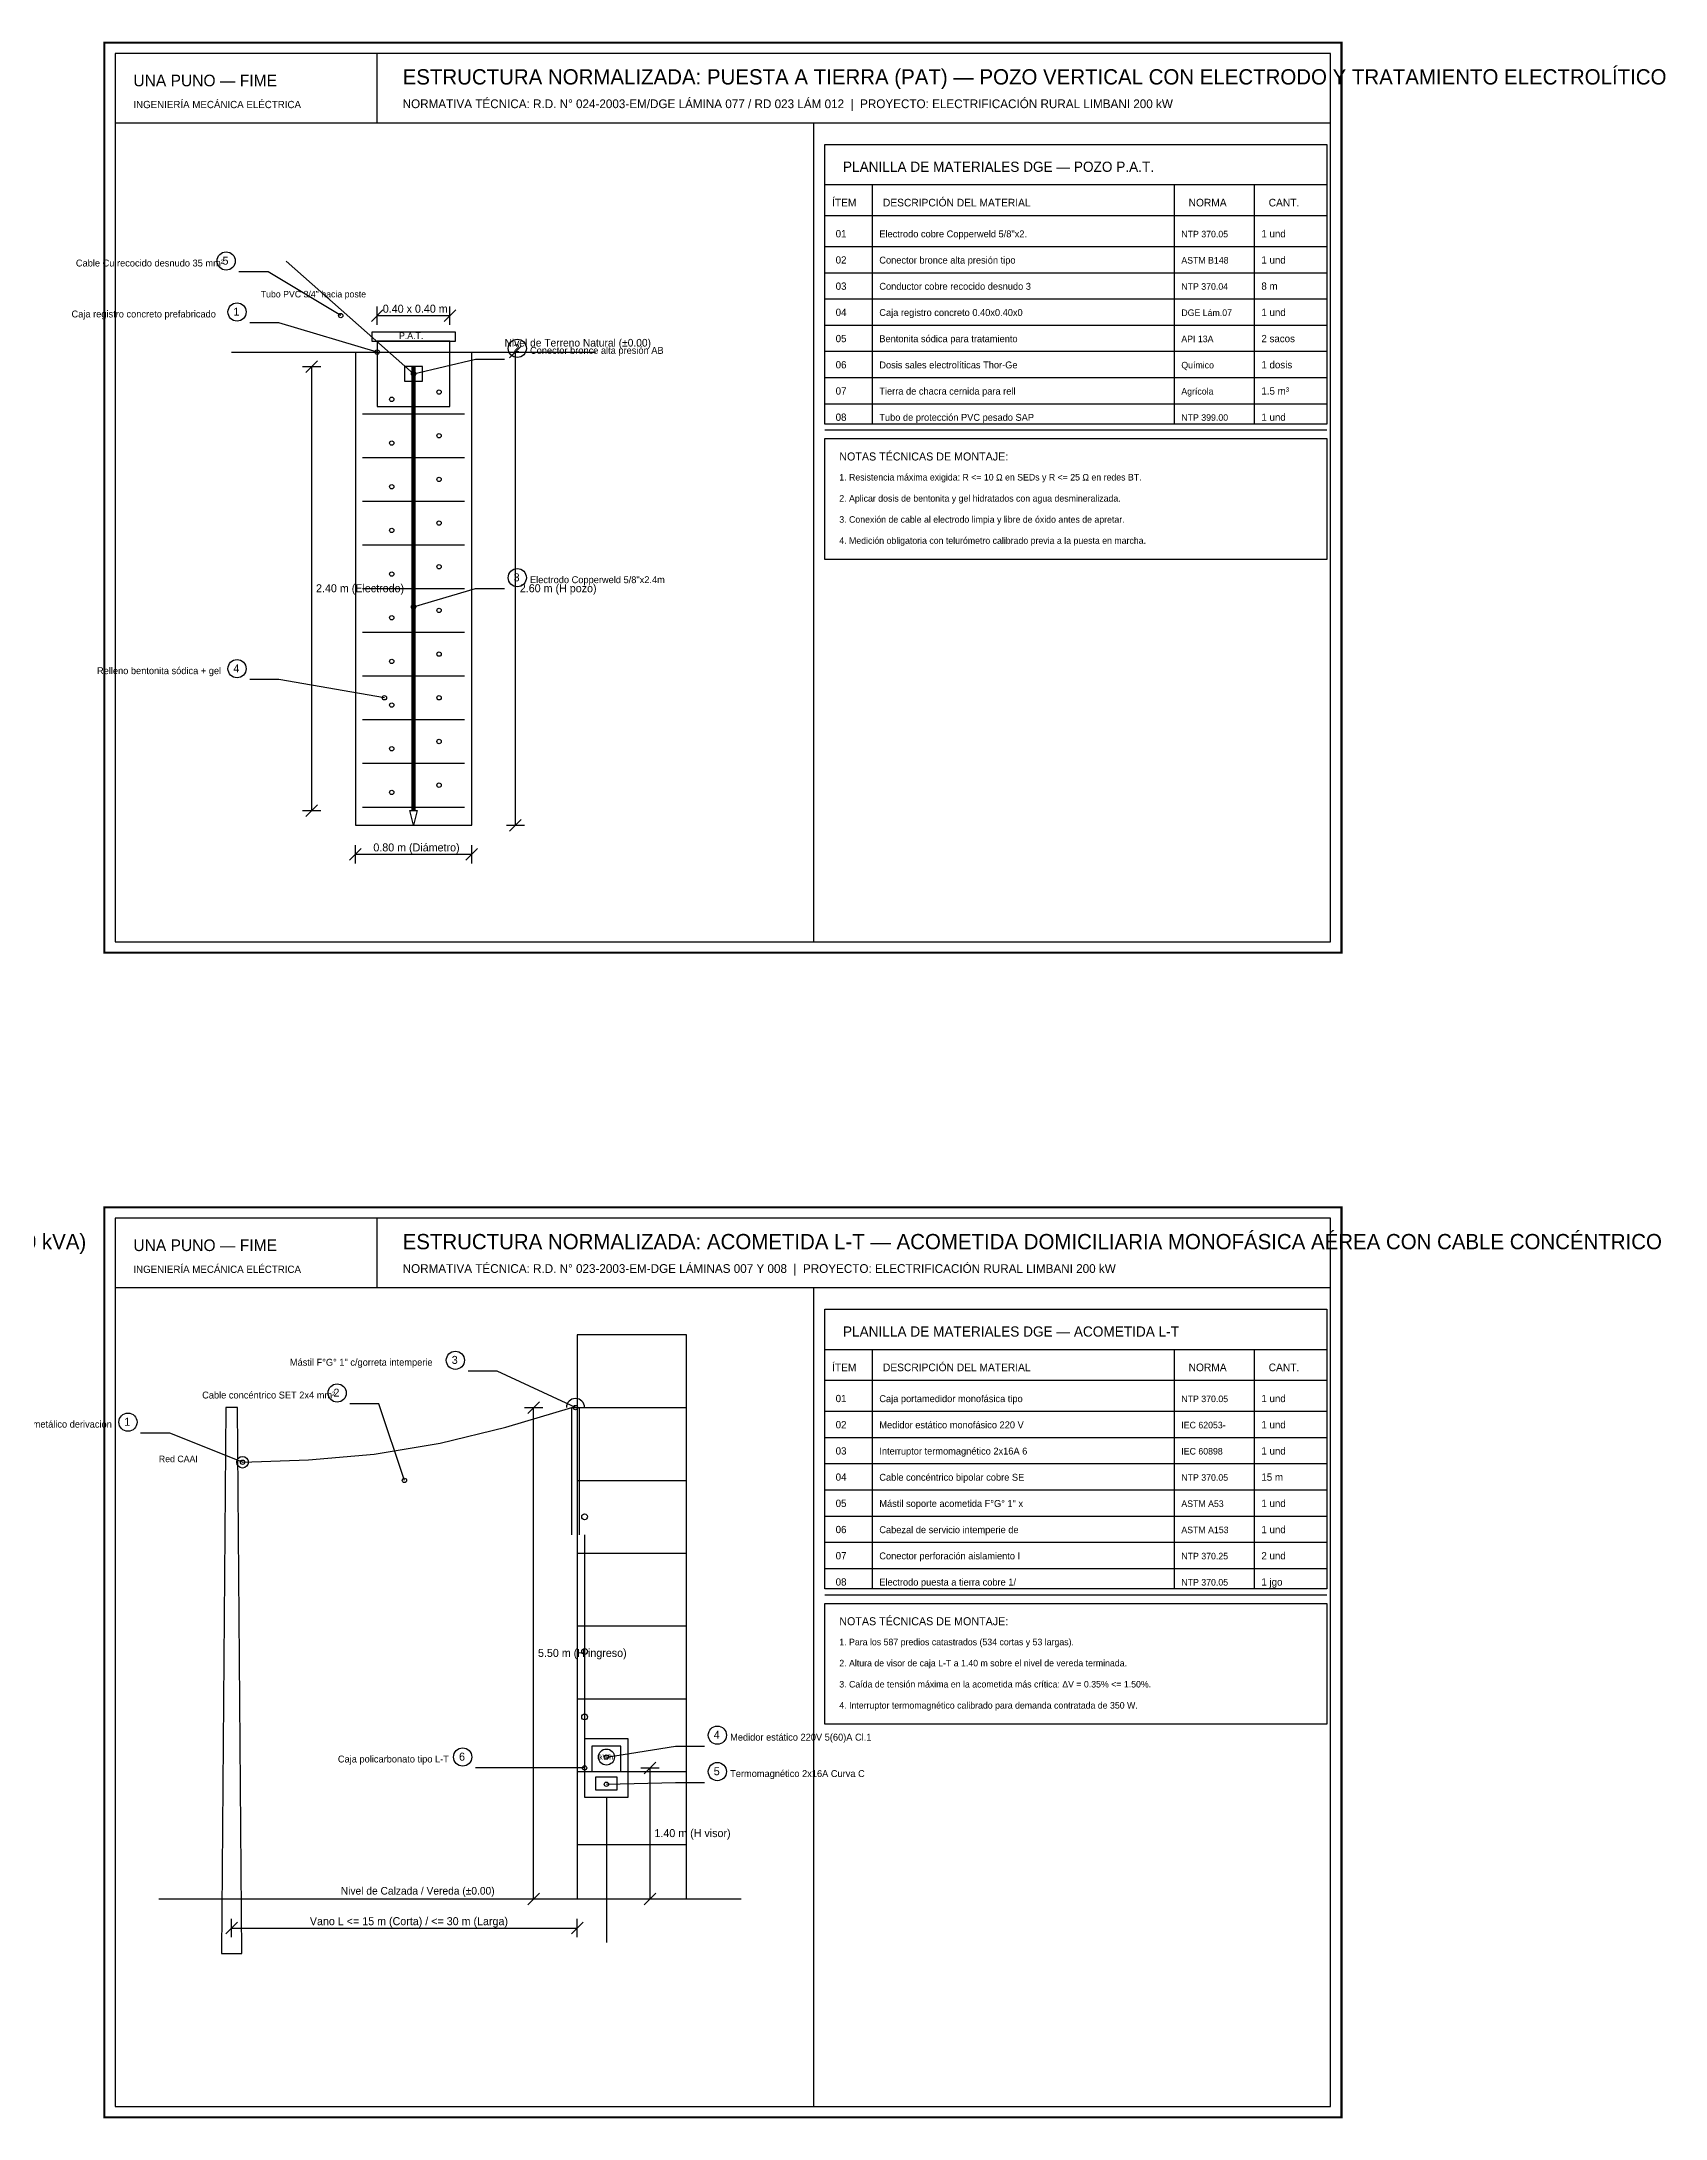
# Model space of a CAD drawing. Header units: metres. Extents: x 425183 to 427629, y 8434421 to 8436790.
# Drawn here: x 427183 to 427629, y 8435540 to 8436110 of the extents above; entities that cross this region are included whole.
import ezdxf

# ---------------------------------------------------------------- set-up
doc = ezdxf.new("R2010")
doc.units = ezdxf.units.M
doc.layers.add('10_DETALLES_ESTRUCTURAS_DGE', color=7, linetype='Continuous')

msp = doc.modelspace()

# ---------------------------------------------------------------- linework, layer by layer
at = {"layer": '10_DETALLES_ESTRUCTURAS_DGE', "color": 2}
for p, q in [((427275, 8436088), (427275, 8436107)), ((427395, 8435863), (427395, 8436088)), ((427398, 8436071), (427536, 8436071)), ((427235, 8436025), (427335, 8436025)), ((427275, 8435768), (427275, 8435787)), ((427395, 8435543), (427395, 8435768)), ((427398, 8435751), (427536, 8435751)), ((427215, 8435600), (427375, 8435600))]:
    msp.add_line(p, q, dxfattribs=at)
at = {"layer": '10_DETALLES_ESTRUCTURAS_DGE', "color": 7}
for p, q in [((427411, 8436071), (427411, 8436005.2)), ((427494, 8436071), (427494, 8436005.2)), ((427516, 8436071), (427516, 8436005.2)), ((427398, 8436062.5), (427536, 8436062.5)), ((427411, 8435751), (427411, 8435685.2)), ((427494, 8435751), (427494, 8435685.2)), ((427516, 8435751), (427516, 8435685.2)), ((427398, 8435742.5), (427536, 8435742.5)), ((427332, 8435700), (427332, 8435644))]:
    msp.add_line(p, q, dxfattribs=at)
at = {"layer": '10_DETALLES_ESTRUCTURAS_DGE', "color": 250}
for p, q in [((427398, 8436054), (427536, 8436054)), ((427398, 8436046.8), (427536, 8436046.8)), ((427398, 8436039.6), (427536, 8436039.6)), ((427398, 8436032.4), (427536, 8436032.4)), ((427398, 8436025.2), (427536, 8436025.2)), ((427398, 8436018), (427536, 8436018)), ((427398, 8436010.8), (427536, 8436010.8)), ((427398, 8436003.6), (427536, 8436003.6)), ((427398, 8435734), (427536, 8435734)), ((427398, 8435726.8), (427536, 8435726.8)), ((427398, 8435719.6), (427536, 8435719.6)), ((427398, 8435712.4), (427536, 8435712.4)), ((427398, 8435705.2), (427536, 8435705.2)), ((427398, 8435698), (427536, 8435698)), ((427398, 8435690.8), (427536, 8435690.8)), ((427398, 8435683.6), (427536, 8435683.6))]:
    msp.add_line(p, q, dxfattribs=at)
at = {"layer": '10_DETALLES_ESTRUCTURAS_DGE', "color": 3}
for p, q in [((427285, 8436019), (427250, 8436050)), ((427338, 8435628), (427338, 8435588))]:
    msp.add_line(p, q, dxfattribs=at)
at = {"layer": '10_DETALLES_ESTRUCTURAS_DGE', "color": 4}
for p, q in [((427273.4, 8436033.4), (427276.6, 8436036.6)), ((427275, 8436032.5), (427275, 8436037.5)), ((427293.4, 8436033.4), (427296.6, 8436036.6)), ((427295, 8436032.5), (427295, 8436037.5)), ((427275, 8436035), (427295, 8436035)), ((427310.5, 8436025), (427315.5, 8436025)), ((427311.4, 8436023.4), (427314.6, 8436026.6)), ((427313, 8435895), (427313, 8436025)), ((427254.5, 8436021), (427259.5, 8436021)), ((427255.4, 8436019.4), (427258.6, 8436022.6)), ((427257, 8435899), (427257, 8436021)), ((427254.5, 8435899), (427259.5, 8435899)), ((427255.4, 8435897.4), (427258.6, 8435900.6)), ((427310.5, 8435895), (427315.5, 8435895)), ((427311.4, 8435893.4), (427314.6, 8435896.6)), ((427267.4, 8435885.4), (427270.6, 8435888.6)), ((427269, 8435884.5), (427269, 8435889.5)), ((427299.4, 8435885.4), (427302.6, 8435888.6)), ((427301, 8435884.5), (427301, 8435889.5)), ((427269, 8435887), (427301, 8435887)), ((427315.5, 8435735), (427320.5, 8435735)), ((427316.4, 8435733.4), (427319.6, 8435736.6)), ((427318, 8435600), (427318, 8435735)), ((427348.4, 8435634.4), (427351.6, 8435637.6)), ((427347.5, 8435636), (427352.5, 8435636)), ((427350, 8435600), (427350, 8435636)), ((427315.5, 8435600), (427320.5, 8435600)), ((427316.4, 8435598.4), (427319.6, 8435601.6)), ((427347.5, 8435600), (427352.5, 8435600)), ((427348.4, 8435598.4), (427351.6, 8435601.6)), ((427233.4, 8435590.4), (427236.6, 8435593.6)), ((427235, 8435589.5), (427235, 8435594.5)), ((427235, 8435592), (427330, 8435592)), ((427328.4, 8435590.4), (427331.6, 8435593.6)), ((427330, 8435589.5), (427330, 8435594.5))]:
    msp.add_line(p, q, dxfattribs=at)
at = {"layer": '10_DETALLES_ESTRUCTURAS_DGE', "color": 252}
for p, q in [((427271, 8436008), (427299, 8436008)), ((427271, 8435996), (427299, 8435996)), ((427271, 8435984), (427299, 8435984)), ((427271, 8435972), (427299, 8435972)), ((427271, 8435960), (427299, 8435960)), ((427271, 8435948), (427299, 8435948)), ((427271, 8435936), (427299, 8435936)), ((427271, 8435924), (427299, 8435924)), ((427271, 8435912), (427299, 8435912)), ((427271, 8435900), (427299, 8435900)), ((427330, 8435735), (427360, 8435735)), ((427330, 8435715), (427360, 8435715)), ((427330, 8435695), (427360, 8435695)), ((427330, 8435675), (427360, 8435675)), ((427330, 8435655), (427360, 8435655)), ((427330, 8435635), (427360, 8435635)), ((427330, 8435615), (427360, 8435615))]:
    msp.add_line(p, q, dxfattribs=at)
at = {"layer": '10_DETALLES_ESTRUCTURAS_DGE', "color": 7, "const_width": 0.6}
for points in [[(427200, 8435860), (427540, 8435860), (427540, 8436110), (427200, 8436110), (427200, 8435860)], [(427200, 8435540), (427540, 8435540), (427540, 8435790), (427200, 8435790), (427200, 8435540)]]:
    msp.add_lwpolyline(points, dxfattribs=at)
at = {"layer": '10_DETALLES_ESTRUCTURAS_DGE', "color": 2}
for points in [[(427203, 8435863), (427537, 8435863), (427537, 8436107), (427203, 8436107), (427203, 8435863)], [(427203, 8436088), (427537, 8436088)], [(427265, 8436035), (427245, 8436047), (427237, 8436047)], [(427275, 8436025), (427248, 8436033), (427240, 8436033)], [(427269, 8436025), (427269, 8435895), (427301, 8435895), (427301, 8436025)], [(427282.5, 8436017), (427287.5, 8436017), (427287.5, 8436021), (427282.5, 8436021), (427282.5, 8436017)], [(427285, 8436019), (427302, 8436023), (427310, 8436023)], [(427398, 8436001.2), (427536, 8436001.2), (427536, 8435968), (427398, 8435968), (427398, 8436001.2)], [(427285, 8435955), (427302, 8435960), (427310, 8435960)], [(427277, 8435930), (427248, 8435935), (427240, 8435935)], [(427203, 8435543), (427537, 8435543), (427537, 8435787), (427203, 8435787), (427203, 8435543)], [(427203, 8435768), (427537, 8435768)], [(427329.5, 8435735), (427308, 8435745), (427300, 8435745)], [(427282.5, 8435715), (427275.5, 8435736), (427267.5, 8435736)], [(427238, 8435720), (427218, 8435728), (427210, 8435728)], [(427398, 8435681.2), (427536, 8435681.2), (427536, 8435648), (427398, 8435648), (427398, 8435681.2)], [(427332, 8435628), (427344, 8435628), (427344, 8435644), (427332, 8435644), (427332, 8435628)], [(427338, 8435639), (427357, 8435642), (427365, 8435642)], [(427332, 8435636), (427310, 8435636), (427302, 8435636)], [(427338, 8435631.5), (427357, 8435632), (427365, 8435632)]]:
    msp.add_lwpolyline(points, dxfattribs=at)
at = {"layer": '10_DETALLES_ESTRUCTURAS_DGE', "color": 7}
for points in [[(427398, 8436082), (427536, 8436082), (427536, 8436005.2), (427398, 8436005.2), (427398, 8436082)], [(427273.5, 8436028), (427296.5, 8436028), (427296.5, 8436030.5), (427273.5, 8436030.5), (427273.5, 8436028)], [(427275, 8436010), (427295, 8436010), (427295, 8436028), (427275, 8436028), (427275, 8436010)], [(427398, 8435762), (427536, 8435762), (427536, 8435685.2), (427398, 8435685.2), (427398, 8435762)], [(427330, 8435600), (427360, 8435600), (427360, 8435755), (427330, 8435755), (427330, 8435600)], [(427232.2, 8435585), (427237.8, 8435585), (427236.6, 8435735), (427233.4, 8435735), (427232.2, 8435585)], [(427328.5, 8435700), (427328.5, 8435735), (427330.5, 8435735), (427330.5, 8435700)]]:
    msp.add_lwpolyline(points, dxfattribs=at)
at = {"layer": '10_DETALLES_ESTRUCTURAS_DGE', "color": 1, "const_width": 1.2}
msp.add_lwpolyline([(427285, 8435899), (427285, 8436021)], dxfattribs=at)
at = {"layer": '10_DETALLES_ESTRUCTURAS_DGE', "color": 1}
for points in [[(427284, 8435899), (427286, 8435899), (427285, 8435895), (427284, 8435899)], [(427335, 8435630), (427341, 8435630), (427341, 8435633.5), (427335, 8435633.5), (427335, 8435630)]]:
    msp.add_lwpolyline(points, dxfattribs=at)
at = {"layer": '10_DETALLES_ESTRUCTURAS_DGE', "color": 4}
for points in [[(427238, 8435720), (427256.1, 8435720.65), (427274.2, 8435722.2), (427292.3, 8435725.2), (427310.4, 8435729.65), (427328.5, 8435735)], [(427334, 8435635), (427342, 8435635), (427342, 8435642), (427334, 8435642), (427334, 8435635)]]:
    msp.add_lwpolyline(points, dxfattribs=at)
at = {"layer": '10_DETALLES_ESTRUCTURAS_DGE', "color": 1}
for centre in [(427233.5, 8436050), (427236.5, 8436036), (427313.5, 8436026), (427313.5, 8435963), (427236.5, 8435938), (427296.5, 8435748), (427264, 8435739), (427206.5, 8435731), (427368.5, 8435645), (427298.5, 8435639), (427368.5, 8435635)]:
    msp.add_circle(centre, 2.5, dxfattribs=at)
at = {"layer": '10_DETALLES_ESTRUCTURAS_DGE', "color": 2}
for centre, radius in [((427265, 8436035), 0.6), ((427275, 8436025), 0.6), ((427285, 8436019), 0.6), ((427292, 8436014), 0.6), ((427279, 8436012), 0.6), ((427292, 8436002), 0.6), ((427279, 8436000), 0.6), ((427292, 8435990), 0.6), ((427279, 8435988), 0.6), ((427279, 8435976), 0.6), ((427292, 8435978), 0.6), ((427279, 8435964), 0.6), ((427292, 8435966), 0.6), ((427279, 8435952), 0.6), ((427285, 8435955), 0.6), ((427292, 8435954), 0.6), ((427279, 8435940), 0.6), ((427292, 8435942), 0.6), ((427277, 8435930), 0.6), ((427279, 8435928), 0.6), ((427292, 8435930), 0.6), ((427279, 8435916), 0.6), ((427292, 8435918), 0.6), ((427279, 8435904), 0.6), ((427292, 8435906), 0.6), ((427329.5, 8435735), 0.6), ((427238, 8435720), 0.6), ((427282.5, 8435715), 0.6), ((427332, 8435705), 0.8), ((427332, 8435668), 0.8), ((427332, 8435650), 0.8), ((427332, 8435636), 0.6), ((427338, 8435639), 0.6), ((427338, 8435631.5), 0.6)]:
    msp.add_circle(centre, radius, dxfattribs=at)
at = {"layer": '10_DETALLES_ESTRUCTURAS_DGE', "color": 3}
msp.add_circle((427238, 8435720), 1.6, dxfattribs=at)
at = {"layer": '10_DETALLES_ESTRUCTURAS_DGE', "color": 7}
msp.add_circle((427338, 8435639), 2.2, dxfattribs=at)
at = {"layer": '10_DETALLES_ESTRUCTURAS_DGE', "color": 2}
msp.add_arc((427329.5, 8435735), 2.5, 0, 180, dxfattribs=at)

# ---------------------------------------------------------------- texts
for s, height, p in [('UNA PUNO — FIME', 3.2, (427208, 8436098)), ('ESTRUCTURA NORMALIZADA: PUESTA A TIERRA (PAT) — POZO VERTICAL CON ELECTRODO Y TRATAMIENTO ELECTROLÍTICO', 4.2, (427282, 8436098.5)), ('PLANILLA DE MATERIALES DGE — POZO P.A.T.', 2.8, (427403, 8436074.5)), ('1 und', 2, (427518, 8436056.5)), ('1 und', 2, (427518, 8436049.3)), ('8 m', 2, (427518, 8436042.1)), ('1 und', 2, (427518, 8436034.9)), ('Nivel de Terreno Natural (±0.00)', 2.1, (427310, 8436026.5)), ('2 sacos', 2, (427518, 8436027.7)), ('1 dosis', 2, (427518, 8436020.5)), ('1.5 m³', 2, (427518, 8436013.3)), ('1 und', 2, (427518, 8436006.1)), ('NOTAS TÉCNICAS DE MONTAJE:', 2.2, (427402, 8435995.2)), ('ESTRUCTURA NORMALIZADA: SUBESTACIÓN SAB — SUBESTACIÓN AÉREA BIPOSTE 10/0.38-0.22 kV (50 Y 100 kVA)', 4.2, (426882, 8435778.5)), ('UNA PUNO — FIME', 3.2, (427208, 8435778)), ('ESTRUCTURA NORMALIZADA: ACOMETIDA L-T — ACOMETIDA DOMICILIARIA MONOFÁSICA AÉREA CON CABLE CONCÉNTRICO', 4.2, (427282, 8435778.5)), ('PLANILLA DE MATERIALES DGE — ACOMETIDA L-T', 2.8, (427403, 8435754.5)), ('1 und', 2, (427518, 8435736.5)), ('1 und', 2, (427518, 8435729.3)), ('1 und', 2, (427518, 8435722.1)), ('15 m', 2, (427518, 8435714.9)), ('1 und', 2, (427518, 8435707.7)), ('1 und', 2, (427518, 8435700.5)), ('2 und', 2, (427518, 8435693.3)), ('1 jgo', 2, (427518, 8435686.1)), ('NOTAS TÉCNICAS DE MONTAJE:', 2.2, (427402, 8435675.2)), ('Nivel de Calzada / Vereda (±0.00)', 2.1, (427265, 8435601.2))]:
    msp.add_text(s, height=height, dxfattribs=at).set_placement(p)
at = {"layer": '10_DETALLES_ESTRUCTURAS_DGE', "color": 7}
for s, height, p in [('INGENIERÍA MECÁNICA ELÉCTRICA', 2, (427208, 8436092)), ('01', 2, (427401, 8436056.5)), ('Electrodo cobre Copperweld 5/8"x2.', 1.9, (427413, 8436056.5)), ('Cable Cu recocido desnudo 35 mm²', 1.9, (427192.2, 8436048.5)), ('5', 2.2, (427232.5, 8436049)), ('02', 2, (427401, 8436049.3)), ('Conector bronce alta presión tipo ', 1.9, (427413, 8436049.3)), ('03', 2, (427401, 8436042.1)), ('Conductor cobre recocido desnudo 3', 1.9, (427413, 8436042.1)), ('Caja registro concreto prefabricado', 1.9, (427191, 8436034.5)), ('1', 2.2, (427235.5, 8436035)), ('0.40 x 0.40 m', 2.2, (427276.55, 8436035.8)), ('04', 2, (427401, 8436034.9)), ('Caja registro concreto 0.40x0.40x0', 1.9, (427413, 8436034.9)), ('2', 2.2, (427312.5, 8436025)), ('Conector bronce alta presión AB', 1.9, (427317, 8436024.5)), ('05', 2, (427401, 8436027.7)), ('Bentonita sódica para tratamiento ', 1.9, (427413, 8436027.7)), ('06', 2, (427401, 8436020.5)), ('Dosis sales electrolíticas Thor-Ge', 1.9, (427413, 8436020.5)), ('07', 2, (427401, 8436013.3)), ('Tierra de chacra cernida para rell', 1.9, (427413, 8436013.3)), ('08', 2, (427401, 8436006.1)), ('Tubo de protección PVC pesado SAP ', 1.9, (427413, 8436006.1)), ('1. Resistencia máxima exigida: R <= 10 Ω en SEDs y R <= 25 Ω en redes BT.', 1.8, (427402, 8435989.7)), ('2. Aplicar dosis de bentonita y gel hidratados con agua desmineralizada.', 1.8, (427402, 8435983.9)), ('3. Conexión de cable al electrodo limpia y libre de óxido antes de apretar.', 1.8, (427402, 8435978.1)), ('4. Medición obligatoria con telurómetro calibrado previa a la puesta en marcha.', 1.8, (427402, 8435972.3)), ('3', 2.2, (427312.5, 8435962)), ('Electrodo Copperweld 5/8"x2.4m', 1.9, (427317, 8435961.5)), ('2.40 m (Electrodo)', 2.2, (427258.2, 8435959)), ('2.60 m (H pozo)', 2.2, (427314.2, 8435959)), ('4', 2.2, (427235.5, 8435937)), ('Relleno bentonita sódica + gel', 1.9, (427198, 8435936.5)), ('0.80 m (Diámetro)', 2.2, (427273.95, 8435887.8)), ('INGENIERÍA MECÁNICA ELÉCTRICA', 2, (427208, 8435772)), ('Mástil F°G° 1" c/gorreta intemperie', 1.9, (427251, 8435746.5)), ('3', 2.2, (427295.5, 8435747)), ('Cable concéntrico SET 2x4 mm²', 1.9, (427226.9, 8435737.5)), ('2', 2.2, (427263, 8435738)), ('01', 2, (427401, 8435736.5)), ('Caja portamedidor monofásica tipo ', 1.9, (427413, 8435736.5)), ('Conector IPC bimetálico derivación', 1.9, (427162.4, 8435729.5)), ('1', 2.2, (427205.5, 8435730)), ('02', 2, (427401, 8435729.3)), ('Medidor estático monofásico 220 V ', 1.9, (427413, 8435729.3)), ('03', 2, (427401, 8435722.1)), ('Interruptor termomagnético 2x16A 6', 1.9, (427413, 8435722.1)), ('04', 2, (427401, 8435714.9)), ('Cable concéntrico bipolar cobre SE', 1.9, (427413, 8435714.9)), ('05', 2, (427401, 8435707.7)), ('Mástil soporte acometida F°G° 1" x', 1.9, (427413, 8435707.7)), ('06', 2, (427401, 8435700.5)), ('Cabezal de servicio intemperie de ', 1.9, (427413, 8435700.5)), ('07', 2, (427401, 8435693.3)), ('Conector perforación aislamiento I', 1.9, (427413, 8435693.3)), ('08', 2, (427401, 8435686.1)), ('Electrodo puesta a tierra cobre 1/', 1.9, (427413, 8435686.1)), ('1. Para los 587 predios catastrados (534 cortas y 53 largas).', 1.8, (427402, 8435669.7)), ('5.50 m (H ingreso)', 2.2, (427319.2, 8435666.5)), ('2. Altura de visor de caja L-T a 1.40 m sobre el nivel de vereda terminada.', 1.8, (427402, 8435663.9)), ('3. Caída de tensión máxima en la acometida más crítica: ΔV = 0.35% <= 1.50%.', 1.8, (427402, 8435658.1)), ('4. Interruptor termomagnético calibrado para demanda contratada de 350 W.', 1.8, (427402, 8435652.3)), ('4', 2.2, (427367.5, 8435644)), ('Medidor estático 220V 5(60)A Cl.1', 1.9, (427372, 8435643.5)), ('Caja policarbonato tipo L-T', 1.9, (427264.2, 8435637.5)), ('6', 2.2, (427297.5, 8435638)), ('kWh', 1.4, (427336, 8435638.3)), ('5', 2.2, (427367.5, 8435634)), ('Termomagnético 2x16A Curva C', 1.9, (427372, 8435633.5)), ('1.40 m (H visor)', 2.2, (427351.2, 8435617)), ('Vano L <= 15 m (Corta) / <= 30 m (Larga)', 2.2, (427256.5, 8435592.8))]:
    msp.add_text(s, height=height, dxfattribs=at).set_placement(p)
at = {"layer": '10_DETALLES_ESTRUCTURAS_DGE', "color": 4}
for s, height, p in [('NORMATIVA TÉCNICA: R.D. N° 024-2003-EM/DGE LÁMINA 077 / RD 023 LÁM 012  |  PROYECTO: ELECTRIFICACIÓN RURAL LIMBANI 200 kW', 2.4, (427282, 8436092)), ('ÍTEM', 2.1, (427400, 8436065)), ('DESCRIPCIÓN DEL MATERIAL', 2.1, (427414, 8436065)), ('NORMA', 2.1, (427498, 8436065)), ('CANT.', 2.1, (427520, 8436065)), ('P.A.T.', 1.8, (427281, 8436028.6)), ('NORMATIVA TÉCNICA: R.D. N° 023-2003-EM-DGE LÁMINAS 007 Y 008  |  PROYECTO: ELECTRIFICACIÓN RURAL LIMBANI 200 kW', 2.4, (427282, 8435772)), ('ÍTEM', 2.1, (427400, 8435745)), ('DESCRIPCIÓN DEL MATERIAL', 2.1, (427414, 8435745)), ('NORMA', 2.1, (427498, 8435745)), ('CANT.', 2.1, (427520, 8435745))]:
    msp.add_text(s, height=height, dxfattribs=at).set_placement(p)
at = {"layer": '10_DETALLES_ESTRUCTURAS_DGE', "color": 3}
for s, p in [('NTP 370.05', (427496, 8436056.5)), ('ASTM B148', (427496, 8436049.3)), ('Tubo PVC 3/4" hacia poste', (427243, 8436040)), ('NTP 370.04', (427496, 8436042.1)), ('DGE Lám.07', (427496, 8436034.9)), ('API 13A', (427496, 8436027.7)), ('Químico', (427496, 8436020.5)), ('Agrícola', (427496, 8436013.3)), ('NTP 399.00', (427496, 8436006.1)), ('NTP 370.05', (427496, 8435736.5)), ('IEC 62053-', (427496, 8435729.3)), ('Red CAAI', (427215, 8435720)), ('IEC 60898', (427496, 8435722.1)), ('NTP 370.05', (427496, 8435714.9)), ('ASTM A53', (427496, 8435707.7)), ('ASTM A153', (427496, 8435700.5)), ('NTP 370.25', (427496, 8435693.3)), ('NTP 370.05', (427496, 8435686.1))]:
    msp.add_text(s, height=1.8, dxfattribs=at).set_placement(p)

doc.saveas('drawing.dxf')
